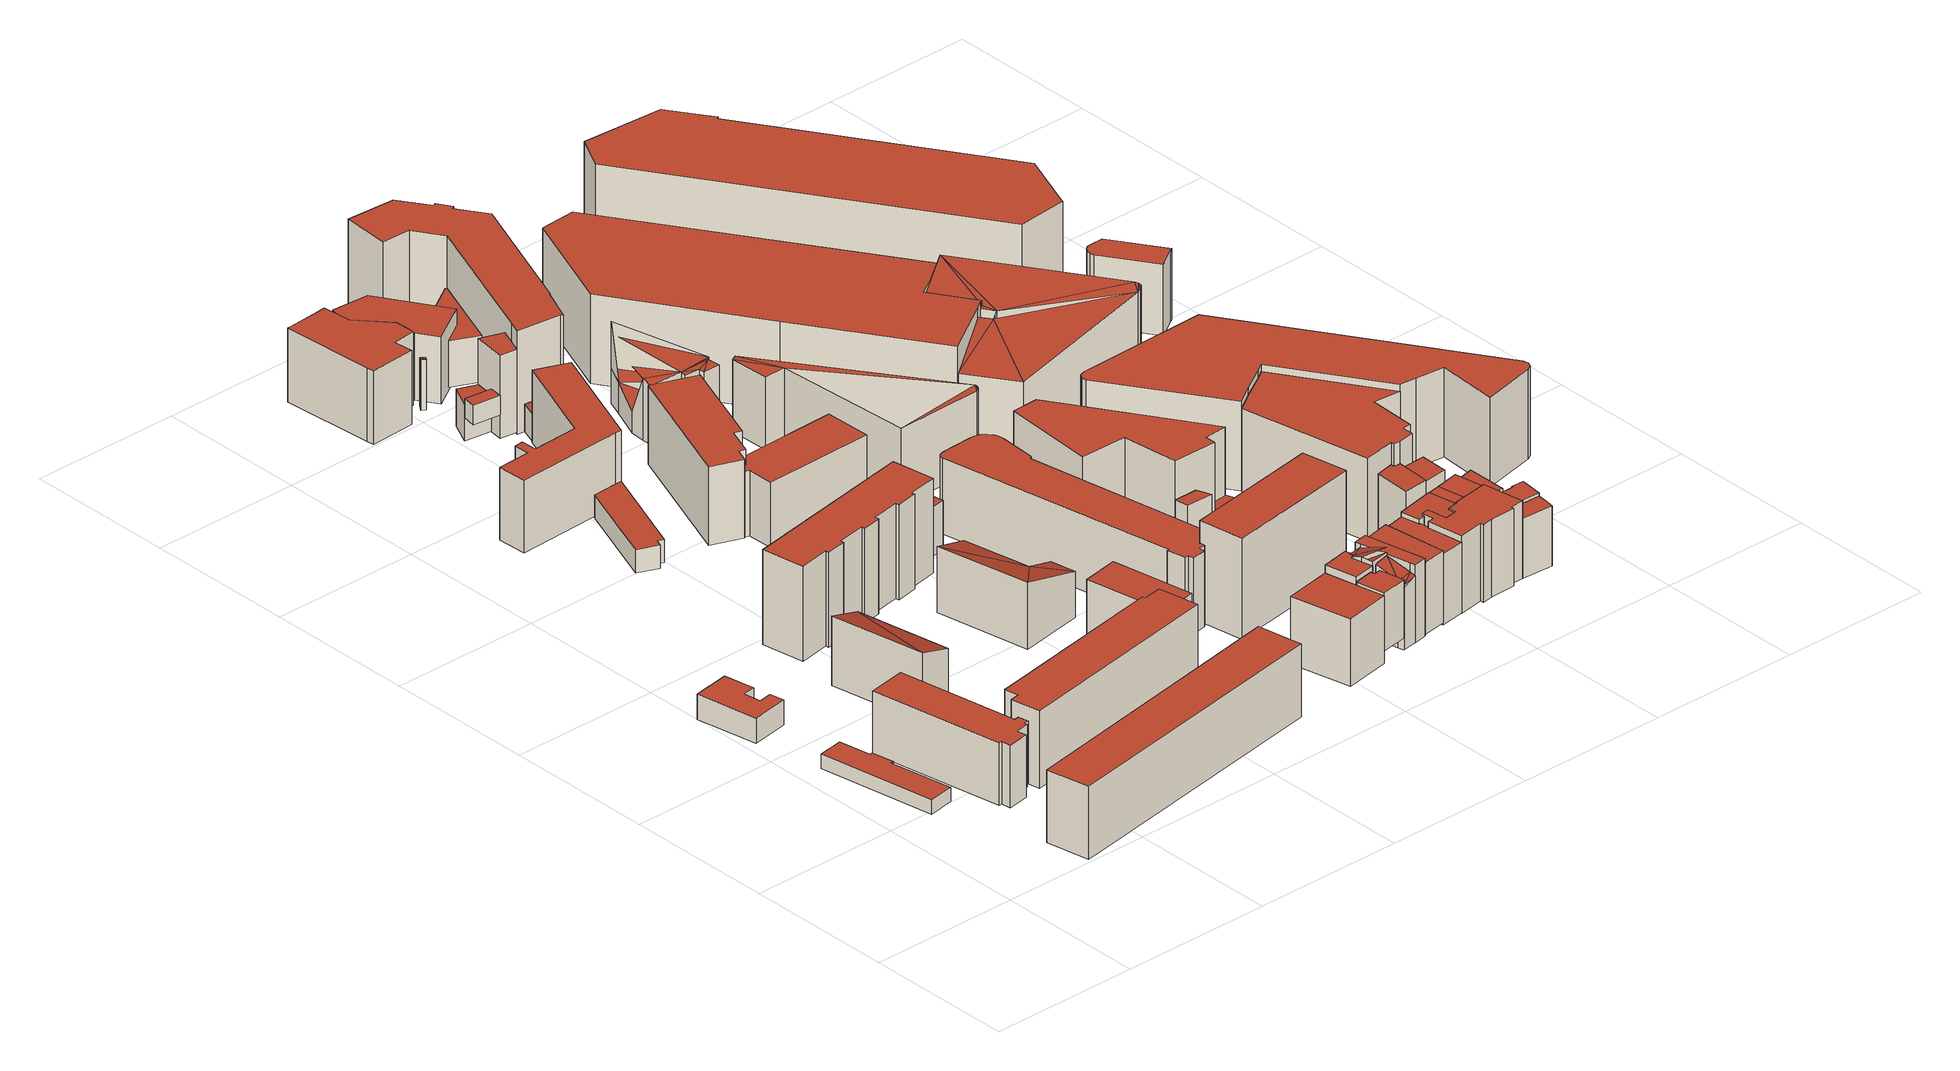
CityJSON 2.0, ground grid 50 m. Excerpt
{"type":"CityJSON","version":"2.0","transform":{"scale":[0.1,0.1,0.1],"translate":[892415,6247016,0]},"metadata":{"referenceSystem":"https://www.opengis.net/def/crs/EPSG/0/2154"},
"CityObjects":{
"building1":{"type":"Building","attributes":{"class":"Building"},"children":["building1-1"]},
"building1-1":{"type":"BuildingPart","parents":["building1"],"geometry":[{"type":"Solid","lod":"2.2","boundaries":[[[[0,1,2,3,4,5,6,7]],[[8,9,10,11,12,13,14,15]],[[15,14,6,7]],[[14,13,5,6]],[[13,12,4,5]],[[12,11,3,4]],[[11,10,2,3]],[[10,9,1,2]],[[9,8,0,1]],[[8,15,7,0]]]],"semantics":{"surfaces":[{"type":"GroundSurface"},{"type":"RoofSurface"},{"type":"WallSurface","on_footprint_edge":true}],"values":[[0,1,2,2,2,2,2,2,2,2]]}}]},
"building2":{"type":"Building","attributes":{"class":"Building"},"children":["building2-1"]},
"building2-1":{"type":"BuildingPart","parents":["building2"],"geometry":[{"type":"Solid","lod":"2.2","boundaries":[[[[16,17,18,19,20,21,22,23]],[[24,25,26,27,28,29,30,31]],[[31,30,22,23]],[[30,29,21,22]],[[29,28,20,21]],[[28,27,19,20]],[[27,26,18,19]],[[26,25,17,18]],[[25,24,16,17]],[[24,31,23,16]]]],"semantics":{"surfaces":[{"type":"GroundSurface"},{"type":"RoofSurface"},{"type":"WallSurface","on_footprint_edge":true}],"values":[[0,1,2,2,2,2,2,2,2,2]]}}]},
"building3":{"type":"Building","attributes":{"class":"Building"},"children":["building3-1"]},
"building3-1":{"type":"BuildingPart","parents":["building3"],"geometry":[{"type":"Solid","lod":"2.2","boundaries":[[[[32,33,34,35,36,37,38,39,40,41,42,43]],[[44,45,46,47,48,49,50,51,52,53,54,55]],[[55,54,42,43]],[[54,53,41,42]],[[53,52,40,41]],[[52,51,39,40]],[[51,50,38,39]],[[50,49,37,38]],[[49,48,36,37]],[[48,47,35,36]],[[47,46,34,35]],[[46,45,33,34]],[[45,44,32,33]],[[44,55,43,32]]]],"semantics":{"surfaces":[{"type":"GroundSurface"},{"type":"RoofSurface"},{"type":"WallSurface","on_footprint_edge":true}],"values":[[0,1,2,2,2,2,2,2,2,2,2,2,2,2]]}}]},
"building4":{"type":"Building","attributes":{"class":"Building"},"children":["building4-1"]},
"building4-1":{"type":"BuildingPart","parents":["building4"],"geometry":[{"type":"Solid","lod":"2.2","boundaries":[[[[56,57,58]],[[59,56,58]],[[60,61,62,63]],[[58,57,62,63]],[[57,56,61,62]],[[56,59,60,61]],[[59,58,63,60]]]],"semantics":{"surfaces":[{"type":"RoofSurface","rf_azimuth":9.74,"rf_slope":19.6},{"type":"GroundSurface"},{"type":"WallSurface","on_footprint_edge":true}],"values":[[0,0,1,2,2,2,2]]}}]},
"building5":{"type":"Building","attributes":{"class":"Building"},"children":["building5-1"]},
"building5-1":{"type":"BuildingPart","parents":["building5"],"geometry":[{"type":"Solid","lod":"2.2","boundaries":[[[[64,65,66,67]],[[68,69,70,71]],[[71,70,66,67]],[[70,69,65,66]],[[69,68,64,65]],[[68,71,67,64]]]],"semantics":{"surfaces":[{"type":"GroundSurface"},{"type":"RoofSurface"},{"type":"WallSurface","on_footprint_edge":true}],"values":[[0,1,2,2,2,2]]}}]},
"building6":{"type":"Building","attributes":{"class":"Building"},"children":["building6-1"]},
"building6-1":{"type":"BuildingPart","parents":["building6"],"geometry":[{"type":"Solid","lod":"2.2","boundaries":[[[[72,73,74,75,76,77,78,79]],[[80,81,82,83,84,85,86,87]],[[87,86,78,79]],[[86,85,77,78]],[[85,84,76,77]],[[84,83,75,76]],[[83,82,74,75]],[[82,81,73,74]],[[81,80,72,73]],[[80,87,79,72]]]],"semantics":{"surfaces":[{"type":"GroundSurface"},{"type":"RoofSurface"},{"type":"WallSurface","on_footprint_edge":true}],"values":[[0,1,2,2,2,2,2,2,2,2]]}}]},
"building7":{"type":"Building","attributes":{"class":"Building"},"children":["building7-1"]},
"building7-1":{"type":"BuildingPart","parents":["building7"],"geometry":[{"type":"Solid","lod":"2.2","boundaries":[[[[88,89,90,91,92,93,94,95,96,97,98,99]],[[100,101,102,103,104,105,106,107,108,109,110,111]],[[111,110,98,99]],[[110,109,97,98]],[[109,108,96,97]],[[108,107,95,96]],[[107,106,94,95]],[[106,105,93,94]],[[105,104,92,93]],[[104,103,91,92]],[[103,102,90,91]],[[102,101,89,90]],[[101,100,88,89]],[[100,111,99,88]]]],"semantics":{"surfaces":[{"type":"GroundSurface"},{"type":"RoofSurface"},{"type":"WallSurface","on_footprint_edge":true}],"values":[[0,1,2,2,2,2,2,2,2,2,2,2,2,2]]}}]},
"building8":{"type":"Building","attributes":{"class":"Building"},"children":["building8-1"]},
"building8-1":{"type":"BuildingPart","parents":["building8"],"geometry":[{"type":"Solid","lod":"2.2","boundaries":[[[[112,113,114,115,116,117,118]],[[119,120,121,122,123,124,125]],[[125,124,117,118]],[[124,123,116,117]],[[123,122,115,116]],[[122,121,114,115]],[[121,120,113,114]],[[120,119,112,113]],[[119,125,118,112]]]],"semantics":{"surfaces":[{"type":"GroundSurface"},{"type":"RoofSurface"},{"type":"WallSurface","on_footprint_edge":true}],"values":[[0,1,2,2,2,2,2,2,2]]}}]},
"building9":{"type":"Building","attributes":{"class":"Building"},"children":["building9-1"]},
"building9-1":{"type":"BuildingPart","parents":["building9"],"geometry":[{"type":"Solid","lod":"2.2","boundaries":[[[[126,127,128,129,130,131,132,133,134,135,136,137,138,139,140,141]],[[142,143,144,145,146,147,148,149,150,151,152,153,154,155,156,157]],[[157,156,140,141]],[[156,155,139,140]],[[155,154,138,139]],[[154,153,137,138]],[[153,152,136,137]],[[152,151,135,136]],[[151,150,134,135]],[[150,149,133,134]],[[149,148,132,133]],[[148,147,131,132]],[[147,146,130,131]],[[146,145,129,130]],[[145,144,128,129]],[[144,143,127,128]],[[143,142,126,127]],[[142,157,141,126]]]],"semantics":{"surfaces":[{"type":"GroundSurface"},{"type":"RoofSurface"},{"type":"WallSurface","on_footprint_edge":true}],"values":[[0,1,2,2,2,2,2,2,2,2,2,2,2,2,2,2,2,2]]}}]},
"building10":{"type":"Building","attributes":{"class":"Building"},"children":["building10-1"]},
"building10-1":{"type":"BuildingPart","parents":["building10"],"geometry":[{"type":"Solid","lod":"2.2","boundaries":[[[[158,159,160,161,162,163,164,165,166,167,168]],[[169,170,171,172,173,174,175,176,177,178,179]],[[179,178,167,168]],[[178,177,166,167]],[[177,176,165,166]],[[176,175,164,165]],[[175,174,163,164]],[[174,173,162,163]],[[173,172,161,162]],[[172,171,160,161]],[[171,170,159,160]],[[170,169,158,159]],[[169,179,168,158]]]],"semantics":{"surfaces":[{"type":"GroundSurface"},{"type":"RoofSurface"},{"type":"WallSurface","on_footprint_edge":true}],"values":[[0,1,2,2,2,2,2,2,2,2,2,2,2]]}}]},
"building11":{"type":"Building","attributes":{"class":"Building"},"children":["building11-1"]},
"building11-1":{"type":"BuildingPart","parents":["building11"],"geometry":[{"type":"Solid","lod":"2.2","boundaries":[[[[180,181,182,183]],[[184,185,186,187]],[[187,186,182,183]],[[186,185,181,182]],[[185,184,180,181]],[[184,187,183,180]]]],"semantics":{"surfaces":[{"type":"GroundSurface"},{"type":"RoofSurface"},{"type":"WallSurface","on_footprint_edge":true}],"values":[[0,1,2,2,2,2]]}}]},
"building12":{"type":"Building","attributes":{"class":"Building"},"children":["building12-1"]},
"building12-1":{"type":"BuildingPart","parents":["building12"],"geometry":[{"type":"Solid","lod":"2.2","boundaries":[[[[188,189,190,191]],[[192,193,194,195]],[[195,194,190,191]],[[194,193,189,190]],[[193,192,188,189]],[[192,195,191,188]]]],"semantics":{"surfaces":[{"type":"GroundSurface"},{"type":"RoofSurface"},{"type":"WallSurface","on_footprint_edge":true}],"values":[[0,1,2,2,2,2]]}}]},
"building13":{"type":"Building","attributes":{"class":"Building"},"children":["building13-1"]},
"building13-1":{"type":"BuildingPart","parents":["building13"],"geometry":[{"type":"Solid","lod":"2.2","boundaries":[[[[196,197,198]],[[199,198,197]],[[198,199,200]],[[201,200,199]],[[202,203,204,205,206,207]],[[201,199,206,207]],[[199,197,205,206]],[[197,196,204,205]],[[196,198,203,204]],[[198,200,202,203]],[[200,201,207,202]]]],"semantics":{"surfaces":[{"type":"RoofSurface","rf_azimuth":46.91,"rf_slope":20.28},{"type":"GroundSurface"},{"type":"WallSurface","on_footprint_edge":true}],"values":[[0,0,0,0,1,2,2,2,2,2,2]]}}]},
"building14":{"type":"Building","attributes":{"class":"Building"},"children":["building14-1"]},
"building14-1":{"type":"BuildingPart","parents":["building14"],"geometry":[{"type":"Solid","lod":"2.2","boundaries":[[[[208,209,210]],[[211,210,209]],[[210,211,212]],[[212,213,210]],[[214,215,216,217,218,219]],[[212,211,218,219]],[[211,209,217,218]],[[209,208,216,217]],[[208,210,215,216]],[[210,213,214,215]],[[213,212,219,214]]]],"semantics":{"surfaces":[{"type":"RoofSurface","rf_azimuth":11.5,"rf_slope":17.29},{"type":"GroundSurface"},{"type":"WallSurface","on_footprint_edge":true}],"values":[[0,0,0,0,1,2,2,2,2,2,2]]}}]},
"building15":{"type":"Building","attributes":{"class":"Building"},"children":["building15-1"]},
"building15-1":{"type":"BuildingPart","parents":["building15"],"geometry":[{"type":"Solid","lod":"2.2","boundaries":[[[[220,221,222,223,224,225,226,227]],[[228,229,230,231,232,233,234,235]],[[235,234,226,227]],[[234,233,225,226]],[[233,232,224,225]],[[232,231,223,224]],[[231,230,222,223]],[[230,229,221,222]],[[229,228,220,221]],[[228,235,227,220]]]],"semantics":{"surfaces":[{"type":"GroundSurface"},{"type":"RoofSurface"},{"type":"WallSurface","on_footprint_edge":true}],"values":[[0,1,2,2,2,2,2,2,2,2]]}}]},
"building16":{"type":"Building","attributes":{"class":"Building"},"children":["building16-1"]},
"building16-1":{"type":"BuildingPart","parents":["building16"],"geometry":[{"type":"Solid","lod":"2.2","boundaries":[[[[236,237,238,239,240,241,242,243,244]],[[245,246,247,248,249,250,251,252,253]],[[253,252,243,244]],[[252,251,242,243]],[[251,250,241,242]],[[250,249,240,241]],[[249,248,239,240]],[[248,247,238,239]],[[247,246,237,238]],[[246,245,236,237]],[[245,253,244,236]]]],"semantics":{"surfaces":[{"type":"GroundSurface"},{"type":"RoofSurface"},{"type":"WallSurface","on_footprint_edge":true}],"values":[[0,1,2,2,2,2,2,2,2,2,2]]}}]},
"building17":{"type":"Building","attributes":{"class":"Building"},"children":["building17-1"]},
"building17-1":{"type":"BuildingPart","parents":["building17"],"geometry":[{"type":"Solid","lod":"2.2","boundaries":[[[[254,255,256,257,258]],[[259,260,261,262,263]],[[263,262,257,258]],[[262,261,256,257]],[[261,260,255,256]],[[260,259,254,255]],[[259,263,258,254]]]],"semantics":{"surfaces":[{"type":"GroundSurface"},{"type":"RoofSurface"},{"type":"WallSurface","on_footprint_edge":true}],"values":[[0,1,2,2,2,2,2]]}}]},
"building18":{"type":"Building","attributes":{"class":"Building"},"children":["building18-1"]},
"building18-1":{"type":"BuildingPart","parents":["building18"],"geometry":[{"type":"Solid","lod":"2.2","boundaries":[[[[264,265,266,267]],[[268,269,270,271]],[[271,270,266,267]],[[270,269,265,266]],[[269,268,264,265]],[[268,271,267,264]]]],"semantics":{"surfaces":[{"type":"GroundSurface"},{"type":"RoofSurface"},{"type":"WallSurface","on_footprint_edge":true}],"values":[[0,1,2,2,2,2]]}}]},
"building19":{"type":"Building","attributes":{"class":"Building"},"children":["building19-1"]},
"building19-1":{"type":"BuildingPart","parents":["building19"],"geometry":[{"type":"Solid","lod":"2.2","boundaries":[[[[272,273,274,275,276,277,278,279,280,281]],[[282,283,284,285,286,287,288,289,290,291]],[[291,290,280,281]],[[290,289,279,280]],[[289,288,278,279]],[[288,287,277,278]],[[287,286,276,277]],[[286,285,275,276]],[[285,284,274,275]],[[284,283,273,274]],[[283,282,272,273]],[[282,291,281,272]]]],"semantics":{"surfaces":[{"type":"GroundSurface"},{"type":"RoofSurface"},{"type":"WallSurface","on_footprint_edge":true}],"values":[[0,1,2,2,2,2,2,2,2,2,2,2]]}}]},
"building20":{"type":"Building","attributes":{"class":"Building"},"children":["building20-1"]},
"building20-1":{"type":"BuildingPart","parents":["building20"],"geometry":[{"type":"Solid","lod":"2.2","boundaries":[[[[292,293,294,295,296,297,298,299]],[[300,301,302,303,304,305,306,307]],[[307,306,298,299]],[[306,305,297,298]],[[305,304,296,297]],[[304,303,295,296]],[[303,302,294,295]],[[302,301,293,294]],[[301,300,292,293]],[[300,307,299,292]]]],"semantics":{"surfaces":[{"type":"GroundSurface"},{"type":"RoofSurface"},{"type":"WallSurface","on_footprint_edge":true}],"values":[[0,1,2,2,2,2,2,2,2,2]]}}]},
"building21":{"type":"Building","attributes":{"class":"Building"},"children":["building21-1"]},
"building21-1":{"type":"BuildingPart","parents":["building21"],"geometry":[{"type":"Solid","lod":"2.2","boundaries":[[[[308,309,310,311]],[[312,313,314,315]],[[315,314,310,311]],[[314,313,309,310]],[[313,312,308,309]],[[312,315,311,308]]]],"semantics":{"surfaces":[{"type":"GroundSurface"},{"type":"RoofSurface"},{"type":"WallSurface","on_footprint_edge":true}],"values":[[0,1,2,2,2,2]]}}]},
"building22":{"type":"Building","attributes":{"class":"Building"},"children":["building22-1"]},
"building22-1":{"type":"BuildingPart","parents":["building22"],"geometry":[{"type":"Solid","lod":"2.2","boundaries":[[[[316,317,318,319,320,321]],[[322,323,324,325,326,327]],[[327,326,320,321]],[[326,325,319,320]],[[325,324,318,319]],[[324,323,317,318]],[[323,322,316,317]],[[322,327,321,316]]]],"semantics":{"surfaces":[{"type":"GroundSurface"},{"type":"RoofSurface"},{"type":"WallSurface","on_footprint_edge":true}],"values":[[0,1,2,2,2,2,2,2]]}}]},
"building23":{"type":"Building","attributes":{"class":"Building"},"children":["building23-1"]},
"building23-1":{"type":"BuildingPart","parents":["building23"],"geometry":[{"type":"Solid","lod":"2.2","boundaries":[[[[328,329,330,331]],[[332,333,334,335]],[[335,334,330,331]],[[334,333,329,330]],[[333,332,328,329]],[[332,335,331,328]]]],"semantics":{"surfaces":[{"type":"GroundSurface"},{"type":"RoofSurface"},{"type":"WallSurface","on_footprint_edge":true}],"values":[[0,1,2,2,2,2]]}}]},
"building24":{"type":"Building","attributes":{"class":"Building"},"children":["building24-1"]},
"building24-1":{"type":"BuildingPart","parents":["building24"],"geometry":[{"type":"Solid","lod":"2.2","boundaries":[[[[336,337,338,339,340,341,342,343,344,345,346,347,348,349,350,351,352,353,354,355,356,357,358,359,360,361]],[[362,363,364,365,366,367,368,369,370,371,372,373,374,375,376,377,378,379,380,381,382,383,384,385,386,387]],[[387,386,360,361]],[[386,385,359,360]],[[385,384,358,359]],[[384,383,357,358]],[[383,382,356,357]],[[382,381,355,356]],[[381,380,354,355]],[[380,379,353,354]],[[379,378,352,353]],[[378,377,351,352]],[[377,376,350,351]],[[376,375,349,350]],[[375,374,348,349]],[[374,373,347,348]],[[373,372,346,347]],[[372,371,345,346]],[[371,370,344,345]],[[370,369,343,344]],[[369,368,342,343]],[[368,367,341,342]],[[367,366,340,341]],[[366,365,339,340]],[[365,364,338,339]],[[364,363,337,338]],[[363,362,336,337]],[[362,387,361,336]]]],"semantics":{"surfaces":[{"type":"GroundSurface"},{"type":"RoofSurface"},{"type":"WallSurface","on_footprint_edge":true}],"values":[[0,1,2,2,2,2,2,2,2,2,2,2,2,2,2,2,2,2,2,2,2,2,2,2,2,2,2,2]]}}]},
"building25":{"type":"Building","attributes":{"class":"Building"},"children":["building25-1"]},
"building25-1":{"type":"BuildingPart","parents":["building25"],"geometry":[{"type":"Solid","lod":"2.2","boundaries":[[[[388,264,389,390,391,392,393,394,395,396,397,398,399,400,401,402]],[[403,404,405,406,407,408,409,410,411,412,413,414,415,416,417,418]],[[418,417,401,402]],[[417,416,400,401]],[[416,415,399,400]],[[415,414,398,399]],[[414,413,397,398]],[[413,412,396,397]],[[412,411,395,396]],[[411,410,394,395]],[[410,409,393,394]],[[409,408,392,393]],[[408,407,391,392]],[[407,406,390,391]],[[406,405,389,390]],[[405,404,264,389]],[[404,403,388,264]],[[403,418,402,388]]]],"semantics":{"surfaces":[{"type":"GroundSurface"},{"type":"RoofSurface"},{"type":"WallSurface","on_footprint_edge":true}],"values":[[0,1,2,2,2,2,2,2,2,2,2,2,2,2,2,2,2,2]]}}]},
"building26":{"type":"Building","attributes":{"class":"Building"},"children":["building26-1"]},
"building26-1":{"type":"BuildingPart","parents":["building26"],"geometry":[{"type":"MultiSurface","lod":"2.2","boundaries":[[[419,420,421]],[[422,423,419]],[[424,422,419]],[[425,426,427]],[[428,419,429]],[[430,427,431]],[[429,419,432]],[[432,419,433]],[[421,433,419]],[[434,433,435]],[[421,435,433]],[[436,437,438,439,440,441,442,443,444,445,446,447,448]],[[421,420,447,448]],[[420,419,446,447]],[[419,423,445,446]],[[423,422,444,445]],[[422,425,443,444]],[[425,427,442,443]],[[427,449,441,442]],[[449,429,440,441]],[[429,432,439,440]],[[432,433,438,439]],[[433,434,437,438]],[[434,435,436,437]],[[435,421,448,436]]],"semantics":{"surfaces":[{"type":"RoofSurface","rf_azimuth":269.3,"rf_slope":17.61},{"type":"RoofSurface","rf_azimuth":214.51,"rf_slope":17.29},{"type":"GroundSurface"},{"type":"WallSurface","on_footprint_edge":true}],"values":[0,0,0,1,0,1,0,0,0,0,0,2,3,3,3,3,3,3,3,3,3,3,3,3,3]}}]},
"building27":{"type":"Building","attributes":{"class":"Building"},"children":["building27-1"]},
"building27-1":{"type":"BuildingPart","parents":["building27"],"geometry":[{"type":"Solid","lod":"2.2","boundaries":[[[[450,451,452,453,454,455,456]],[[457,458,459,460,461,462,463]],[[463,462,455,456]],[[462,461,454,455]],[[461,460,453,454]],[[460,459,452,453]],[[459,458,451,452]],[[458,457,450,451]],[[457,463,456,450]]]],"semantics":{"surfaces":[{"type":"GroundSurface"},{"type":"RoofSurface"},{"type":"WallSurface","on_footprint_edge":true}],"values":[[0,1,2,2,2,2,2,2,2]]}}]},
"building28":{"type":"Building","attributes":{"class":"Building"},"children":["building28-1"]},
"building28-1":{"type":"BuildingPart","parents":["building28"],"geometry":[{"type":"Solid","lod":"2.2","boundaries":[[[[464,465,466,467,468,469,470,471,472]],[[473,474,475,476,477,478,479,480,481]],[[481,480,471,472]],[[480,479,470,471]],[[479,478,469,470]],[[478,477,468,469]],[[477,476,467,468]],[[476,475,466,467]],[[475,474,465,466]],[[474,473,464,465]],[[473,481,472,464]]]],"semantics":{"surfaces":[{"type":"GroundSurface"},{"type":"RoofSurface"},{"type":"WallSurface","on_footprint_edge":true}],"values":[[0,1,2,2,2,2,2,2,2,2,2]]}}]},
"building29":{"type":"Building","attributes":{"class":"Building"},"children":["building29-1"]},
"building29-1":{"type":"BuildingPart","parents":["building29"],"geometry":[{"type":"MultiSurface","lod":"2.2","boundaries":[[[482,483,484]],[[484,483,485]],[[486,485,483]],[[487,485,486]],[[488,489,490,491,492,493]],[[494,483,492,493]],[[483,482,491,492]],[[482,484,490,491]],[[484,485,489,490]],[[485,487,488,489]],[[487,494,493,488]]],"semantics":{"surfaces":[{"type":"RoofSurface","rf_azimuth":265.13,"rf_slope":18.34},{"type":"GroundSurface"},{"type":"WallSurface","on_footprint_edge":true}],"values":[0,0,0,0,1,2,2,2,2,2,2]}}]},
"building30":{"type":"Building","attributes":{"class":"Building"},"children":["building30-1"]},
"building30-1":{"type":"BuildingPart","parents":["building30"],"geometry":[{"type":"MultiSurface","lod":"2.2","boundaries":[[[495,496,497]],[[498,499,500]],[[500,501,498]],[[502,500,499]],[[503,504,505]],[[506,507,500]],[[506,500,502]],[[504,508,505]],[[509,510,511,512,513,514,515,516,517,518]],[[504,502,517,518]],[[502,496,516,517]],[[496,495,515,516]],[[495,498,514,515]],[[498,501,513,514]],[[501,500,512,513]],[[500,507,511,512]],[[507,506,510,511]],[[506,508,509,510]],[[508,504,518,509]]],"semantics":{"surfaces":[{"type":"RoofSurface","rf_azimuth":97.43,"rf_slope":19.54},{"type":"RoofSurface","rf_azimuth":98.46,"rf_slope":19.61},{"type":"GroundSurface"},{"type":"WallSurface","on_footprint_edge":true}],"values":[0,1,1,1,0,1,1,0,2,3,3,3,3,3,3,3,3,3,3]}}]},
"building31":{"type":"Building","attributes":{"class":"Building"},"children":["building31-1"]},
"building31-1":{"type":"BuildingPart","parents":["building31"],"geometry":[{"type":"Solid","lod":"2.2","boundaries":[[[[519,520,521,522,523,524]],[[525,526,527,528,529,530]],[[530,529,523,524]],[[529,528,522,523]],[[528,527,521,522]],[[527,526,520,521]],[[526,525,519,520]],[[525,530,524,519]]]],"semantics":{"surfaces":[{"type":"GroundSurface"},{"type":"RoofSurface"},{"type":"WallSurface","on_footprint_edge":true}],"values":[[0,1,2,2,2,2,2,2]]}}]},
"building32":{"type":"Building","attributes":{"class":"Building"},"children":["building32-1"]},
"building32-1":{"type":"BuildingPart","parents":["building32"],"geometry":[{"type":"MultiSurface","lod":"2.2","boundaries":[[[531,532,533]],[[534,531,533]],[[535,534,533]],[[536,537,538]],[[536,538,539]],[[533,539,538]],[[540,541,542,543,544,545,546,547,548]],[[533,532,547,548]],[[532,531,546,547]],[[531,534,545,546]],[[534,535,544,545]],[[535,538,543,544]],[[538,537,542,543]],[[537,536,541,542]],[[536,539,540,541]],[[539,533,548,540]]],"semantics":{"surfaces":[{"type":"RoofSurface","rf_azimuth":83.67,"rf_slope":1.76},{"type":"GroundSurface"},{"type":"WallSurface","on_footprint_edge":true}],"values":[0,0,0,0,0,0,1,2,2,2,2,2,2,2,2,2]}}]},
"building33":{"type":"Building","attributes":{"class":"Building"},"children":["building33-1"]},
"building33-1":{"type":"BuildingPart","parents":["building33"],"geometry":[{"type":"Solid","lod":"2.2","boundaries":[[[[549,550,551,552,553,554]],[[555,556,557,558,559,560]],[[560,559,553,554]],[[559,558,552,553]],[[558,557,551,552]],[[557,556,550,551]],[[556,555,549,550]],[[555,560,554,549]]]],"semantics":{"surfaces":[{"type":"GroundSurface"},{"type":"RoofSurface"},{"type":"WallSurface","on_footprint_edge":true}],"values":[[0,1,2,2,2,2,2,2]]}}]},
"building34":{"type":"Building","attributes":{"class":"Building"},"children":["building34-1"]},
"building34-1":{"type":"BuildingPart","parents":["building34"],"geometry":[{"type":"Solid","lod":"2.2","boundaries":[[[[561,562,563,564]],[[565,566,567,568]],[[568,567,563,564]],[[567,566,562,563]],[[566,565,561,562]],[[565,568,564,561]]]],"semantics":{"surfaces":[{"type":"GroundSurface"},{"type":"RoofSurface"},{"type":"WallSurface","on_footprint_edge":true}],"values":[[0,1,2,2,2,2]]}}]},
"building35":{"type":"Building","attributes":{"class":"Building"},"children":["building35-1"]},
"building35-1":{"type":"BuildingPart","parents":["building35"],"geometry":[{"type":"Solid","lod":"2.2","boundaries":[[[[569,570,571,572]],[[573,574,575,576]],[[576,575,571,572]],[[575,574,570,571]],[[574,573,569,570]],[[573,576,572,569]]]],"semantics":{"surfaces":[{"type":"GroundSurface"},{"type":"RoofSurface"},{"type":"WallSurface","on_footprint_edge":true}],"values":[[0,1,2,2,2,2]]}}]},
"building36":{"type":"Building","attributes":{"class":"Building"},"children":["building36-1"]},
"building36-1":{"type":"BuildingPart","parents":["building36"],"geometry":[{"type":"Solid","lod":"2.2","boundaries":[[[[577,578,579,580,581,582,583,584]],[[585,586,587,588,589,590,591,592]],[[592,591,583,584]],[[591,590,582,583]],[[590,589,581,582]],[[589,588,580,581]],[[588,587,579,580]],[[587,586,578,579]],[[586,585,577,578]],[[585,592,584,577]]]],"semantics":{"surfaces":[{"type":"GroundSurface"},{"type":"RoofSurface"},{"type":"WallSurface","on_footprint_edge":true}],"values":[[0,1,2,2,2,2,2,2,2,2]]}}]},
"building37":{"type":"Building","attributes":{"class":"Building"},"children":["building37-1"]},
"building37-1":{"type":"BuildingPart","parents":["building37"],"geometry":[{"type":"Solid","lod":"2.2","boundaries":[[[[593,594,595,596,597,598,599,600]],[[601,602,603,604,605,606,607,608]],[[608,607,599,600]],[[607,606,598,599]],[[606,605,597,598]],[[605,604,596,597]],[[604,603,595,596]],[[603,602,594,595]],[[602,601,593,594]],[[601,608,600,593]]]],"semantics":{"surfaces":[{"type":"GroundSurface"},{"type":"RoofSurface"},{"type":"WallSurface","on_footprint_edge":true}],"values":[[0,1,2,2,2,2,2,2,2,2]]}}]},
"building38":{"type":"Building","attributes":{"class":"Building"},"children":["building38-1"]},
"building38-1":{"type":"BuildingPart","parents":["building38"],"geometry":[{"type":"Solid","lod":"2.2","boundaries":[[[[609,610,611,612,613,614]],[[615,616,617,618,619,620]],[[620,619,613,614]],[[619,618,612,613]],[[618,617,611,612]],[[617,616,610,611]],[[616,615,609,610]],[[615,620,614,609]]]],"semantics":{"surfaces":[{"type":"GroundSurface"},{"type":"RoofSurface"},{"type":"WallSurface","on_footprint_edge":true}],"values":[[0,1,2,2,2,2,2,2]]}}]},
"building39":{"type":"Building","attributes":{"class":"Building"},"children":["building39-1"]},
"building39-1":{"type":"BuildingPart","parents":["building39"],"geometry":[{"type":"Solid","lod":"2.2","boundaries":[[[[621,622,623,624,625,626,627,628,629,630]],[[631,632,633,634,635,636,637,638,639,640]],[[640,639,629,630]],[[639,638,628,629]],[[638,637,627,628]],[[637,636,626,627]],[[636,635,625,626]],[[635,634,624,625]],[[634,633,623,624]],[[633,632,622,623]],[[632,631,621,622]],[[631,640,630,621]]]],"semantics":{"surfaces":[{"type":"GroundSurface"},{"type":"RoofSurface"},{"type":"WallSurface","on_footprint_edge":true}],"values":[[0,1,2,2,2,2,2,2,2,2,2,2]]}}]},
"building40":{"type":"Building","attributes":{"class":"Building"},"children":["building40-1"]},
"building40-1":{"type":"BuildingPart","parents":["building40"],"geometry":[{"type":"Solid","lod":"2.2","boundaries":[[[[641,642,643,644,645,646,647,648,649,650]],[[651,652,653,654,655,656,657,658,659,660]],[[660,659,649,650]],[[659,658,648,649]],[[658,657,647,648]],[[657,656,646,647]],[[656,655,645,646]],[[655,654,644,645]],[[654,653,643,644]],[[653,652,642,643]],[[652,651,641,642]],[[651,660,650,641]]]],"semantics":{"surfaces":[{"type":"GroundSurface"},{"type":"RoofSurface"},{"type":"WallSurface","on_footprint_edge":true}],"values":[[0,1,2,2,2,2,2,2,2,2,2,2]]}}]},
"building41":{"type":"Building","attributes":{"class":"Building"},"children":["building41-1"]},
"building41-1":{"type":"BuildingPart","parents":["building41"],"geometry":[{"type":"Solid","lod":"2.2","boundaries":[[[[661,662,663,664,665,666,667,668,669,670,671,672,673,674,675,676,677,678]],[[679,680,681,682,683,684,685,686,687,688,689,690,691,692,693,694,695,696]],[[696,695,677,678]],[[695,694,676,677]],[[694,693,675,676]],[[693,692,674,675]],[[692,691,673,674]],[[691,690,672,673]],[[690,689,671,672]],[[689,688,670,671]],[[688,687,669,670]],[[687,686,668,669]],[[686,685,667,668]],[[685,684,666,667]],[[684,683,665,666]],[[683,682,664,665]],[[682,681,663,664]],[[681,680,662,663]],[[680,679,661,662]],[[679,696,678,661]]]],"semantics":{"surfaces":[{"type":"GroundSurface"},{"type":"RoofSurface"},{"type":"WallSurface","on_footprint_edge":true}],"values":[[0,1,2,2,2,2,2,2,2,2,2,2,2,2,2,2,2,2,2,2]]}}]},
"building42":{"type":"Building","attributes":{"class":"Building"},"children":["building42-1"]},
"building42-1":{"type":"BuildingPart","parents":["building42"],"geometry":[{"type":"Solid","lod":"2.2","boundaries":[[[[697,698,699,700]],[[701,702,703,704]],[[704,703,699,700]],[[703,702,698,699]],[[702,701,697,698]],[[701,704,700,697]]]],"semantics":{"surfaces":[{"type":"GroundSurface"},{"type":"RoofSurface"},{"type":"WallSurface","on_footprint_edge":true}],"values":[[0,1,2,2,2,2]]}}]},
"building43":{"type":"Building","attributes":{"class":"Building"},"children":["building43-1"]},
"building43-1":{"type":"BuildingPart","parents":["building43"],"geometry":[{"type":"Solid","lod":"2.2","boundaries":[[[[705,706,707,708]],[[709,710,703,702]],[[702,703,707,708]],[[703,710,706,707]],[[710,709,705,706]],[[709,702,708,705]]]],"semantics":{"surfaces":[{"type":"GroundSurface"},{"type":"RoofSurface"},{"type":"WallSurface","on_footprint_edge":true}],"values":[[0,1,2,2,2,2]]}}]},
"building44":{"type":"Building","attributes":{"class":"Building"},"children":["building44-1"]},
"building44-1":{"type":"BuildingPart","parents":["building44"],"geometry":[{"type":"Solid","lod":"2.2","boundaries":[[[[711,712,713,714,715,716,717,718]],[[719,720,721,722,723,724,725,726]],[[726,725,717,718]],[[725,724,716,717]],[[724,723,715,716]],[[723,722,714,715]],[[722,721,713,714]],[[721,720,712,713]],[[720,719,711,712]],[[719,726,718,711]]]],"semantics":{"surfaces":[{"type":"GroundSurface"},{"type":"RoofSurface"},{"type":"WallSurface","on_footprint_edge":true}],"values":[[0,1,2,2,2,2,2,2,2,2]]}}]},
"building45":{"type":"Building","attributes":{"class":"Building"},"children":["building45-1"]},
"building45-1":{"type":"BuildingPart","parents":["building45"],"geometry":[{"type":"MultiSurface","lod":"2.2","boundaries":[[[727,728,729]],[[730,731,732]],[[733,734,727]],[[727,729,733]],[[735,736,737]],[[729,735,733]],[[738,737,739]],[[739,737,736]],[[729,736,735]],[[740,736,731]],[[731,730,740]],[[741,742,743,744,745,746,747,748,749,750,751,752,753,754,755]],[[756,729,754,755]],[[729,728,753,754]],[[728,727,752,753]],[[727,734,751,752]],[[734,733,750,751]],[[733,735,749,750]],[[735,737,748,749]],[[737,738,747,748]],[[738,739,746,747]],[[739,736,745,746]],[[736,740,744,745]],[[740,730,743,744]],[[730,732,742,743]],[[732,731,741,742]],[[731,756,755,741]]],"semantics":{"surfaces":[{"type":"RoofSurface","rf_azimuth":211.1,"rf_slope":16},{"type":"GroundSurface"},{"type":"WallSurface","on_footprint_edge":true}],"values":[0,0,0,0,0,0,0,0,0,0,0,1,2,2,2,2,2,2,2,2,2,2,2,2,2,2,2]}}]},
"building46":{"type":"Building","attributes":{"class":"Building"},"children":["building46-1"]},
"building46-1":{"type":"BuildingPart","parents":["building46"],"geometry":[{"type":"Solid","lod":"2.2","boundaries":[[[[757,758,759,760]],[[761,762,763,764]],[[764,763,759,760]],[[763,762,758,759]],[[762,761,757,758]],[[761,764,760,757]]]],"semantics":{"surfaces":[{"type":"GroundSurface"},{"type":"RoofSurface"},{"type":"WallSurface","on_footprint_edge":true}],"values":[[0,1,2,2,2,2]]}}]},
"building47":{"type":"Building","attributes":{"class":"Building"},"children":["building47-1"]},
"building47-1":{"type":"BuildingPart","parents":["building47"],"geometry":[{"type":"Solid","lod":"2.2","boundaries":[[[[765,766,667,767,768]],[[769,770,771,772,773]],[[773,772,767,768]],[[772,771,667,767]],[[771,770,766,667]],[[770,769,765,766]],[[769,773,768,765]]]],"semantics":{"surfaces":[{"type":"GroundSurface"},{"type":"RoofSurface"},{"type":"WallSurface","on_footprint_edge":true}],"values":[[0,1,2,2,2,2,2]]}}]},
"building48":{"type":"Building","attributes":{"class":"Building"},"children":["building48-1"]},
"building48-1":{"type":"BuildingPart","parents":["building48"],"geometry":[{"type":"Solid","lod":"2.2","boundaries":[[[[714,713,712,774,775,776,777]],[[778,779,780,781,782,783,784]],[[784,783,776,777]],[[783,782,775,776]],[[782,781,774,775]],[[781,780,712,774]],[[780,779,713,712]],[[779,778,714,713]],[[778,784,777,714]]]],"semantics":{"surfaces":[{"type":"GroundSurface"},{"type":"RoofSurface"},{"type":"WallSurface","on_footprint_edge":true}],"values":[[0,1,2,2,2,2,2,2,2]]}}]},
"building49":{"type":"Building","attributes":{"class":"Building"},"children":["building49-1"]},
"building49-1":{"type":"BuildingPart","parents":["building49"],"geometry":[{"type":"Solid","lod":"2.2","boundaries":[[[[785,786,787,788,789,766,765,790]],[[791,792,793,794,795,796,797,798]],[[798,797,765,790]],[[797,796,766,765]],[[796,795,789,766]],[[795,794,788,789]],[[794,793,787,788]],[[793,792,786,787]],[[792,791,785,786]],[[791,798,790,785]]]],"semantics":{"surfaces":[{"type":"GroundSurface"},{"type":"RoofSurface"},{"type":"WallSurface","on_footprint_edge":true}],"values":[[0,1,2,2,2,2,2,2,2,2]]}}]},
"building50":{"type":"Building","attributes":{"class":"Building"},"children":["building50-1"]},
"building50-1":{"type":"BuildingPart","parents":["building50"],"geometry":[{"type":"Solid","lod":"2.2","boundaries":[[[[799,800,801,802,803,804,805,806,807,808,809,810,811]],[[812,813,814,815,816,817,818,819,820,821,822,823,824]],[[824,823,810,811]],[[823,822,809,810]],[[822,821,808,809]],[[821,820,807,808]],[[820,819,806,807]],[[819,818,805,806]],[[818,817,804,805]],[[817,816,803,804]],[[816,815,802,803]],[[815,814,801,802]],[[814,813,800,801]],[[813,812,799,800]],[[812,824,811,799]]]],"semantics":{"surfaces":[{"type":"GroundSurface"},{"type":"RoofSurface"},{"type":"WallSurface","on_footprint_edge":true}],"values":[[0,1,2,2,2,2,2,2,2,2,2,2,2,2,2]]}}]},
"building51":{"type":"Building","attributes":{"class":"Building"},"children":["building51-1"]},
"building51-1":{"type":"BuildingPart","parents":["building51"],"geometry":[{"type":"Solid","lod":"2.2","boundaries":[[[[825,826,827,828,829,830,831,832,833,834,835,836,837,838,839,840,841]],[[842,843,844,845,846,847,848,849,850,851,852,853,854,855,856,857,858]],[[858,857,840,841]],[[857,856,839,840]],[[856,855,838,839]],[[855,854,837,838]],[[854,853,836,837]],[[853,852,835,836]],[[852,851,834,835]],[[851,850,833,834]],[[850,849,832,833]],[[849,848,831,832]],[[848,847,830,831]],[[847,846,829,830]],[[846,845,828,829]],[[845,844,827,828]],[[844,843,826,827]],[[843,842,825,826]],[[842,858,841,825]]]],"semantics":{"surfaces":[{"type":"GroundSurface"},{"type":"RoofSurface"},{"type":"WallSurface","on_footprint_edge":true}],"values":[[0,1,2,2,2,2,2,2,2,2,2,2,2,2,2,2,2,2,2]]}}]},
"building52":{"type":"Building","attributes":{"class":"Building"},"children":["building52-1"]},
"building52-1":{"type":"BuildingPart","parents":["building52"],"geometry":[{"type":"Solid","lod":"2.2","boundaries":[[[[859,860,861,862,863,864,865,866,867]],[[868,869,870,871,872,873,874,875,876]],[[876,875,866,867]],[[875,874,865,866]],[[874,873,864,865]],[[873,872,863,864]],[[872,871,862,863]],[[871,870,861,862]],[[870,869,860,861]],[[869,868,859,860]],[[868,876,867,859]]]],"semantics":{"surfaces":[{"type":"GroundSurface"},{"type":"RoofSurface"},{"type":"WallSurface","on_footprint_edge":true}],"values":[[0,1,2,2,2,2,2,2,2,2,2]]}}]},
"building53":{"type":"Building","attributes":{"class":"Building"},"children":["building53-1"]},
"building53-1":{"type":"BuildingPart","parents":["building53"],"geometry":[{"type":"Solid","lod":"2.2","boundaries":[[[[877,878,879,880,881,882,883,884,885,886]],[[887,888,889,890,891,892,893,894,895,896]],[[896,895,885,886]],[[895,894,884,885]],[[894,893,883,884]],[[893,892,882,883]],[[892,891,881,882]],[[891,890,880,881]],[[890,889,879,880]],[[889,888,878,879]],[[888,887,877,878]],[[887,896,886,877]]]],"semantics":{"surfaces":[{"type":"GroundSurface"},{"type":"RoofSurface"},{"type":"WallSurface","on_footprint_edge":true}],"values":[[0,1,2,2,2,2,2,2,2,2,2,2]]}}]}
},
"vertices":[
[159,886,13],[77,873,13],[141,482,13],[226,496,13],[190,707,13],[200,708,13],[188,781,13],[178,779,13],[159,886,60],[77,873,60],[141,482,60],[226,496,60],[190,707,60],[200,708,60],[188,781,60],[178,779,60],
[161,1120,8],[152,1169,8],[108,1161,8],[100,1219,8],[142,1225,8],[124,1326,8],[2,1307,8],[37,1100,8],[161,1120,91],[152,1169,91],[108,1161,91],[100,1219,91],[142,1225,91],[124,1326,91],[2,1307,91],[37,1100,91],
[324,356,16],[395,367,16],[389,398,16],[435,406,16],[433,415,16],[449,418,16],[443,452,16],[427,449,16],[360,852,16],[234,831,16],[310,385,16],[320,386,16],[324,356,222],[395,367,222],[389,398,222],[435,406,222],[433,415,222],[449,418,222],[443,452,222],[427,449,222],[360,852,222],[234,831,222],[310,385,222],[320,386,222],
[442,850,252],[556,869,211],[502,1188,210],[386,1168,253],[386,1168,23],[442,850,23],[556,869,23],[502,1188,23],
[1235,322,12],[279,154,12],[305,8,12],[1261,171,12],[1235,322,252],[279,154,252],[305,8,252],[1261,171,252],
[461,528,15],[469,481,15],[438,476,15],[456,377,15],[1168,501,15],[1144,635,15],[1082,626,15],[1080,636,15],[461,528,271],[469,481,271],[438,476,271],[456,377,271],[1168,501,271],[1144,635,271],[1082,626,271],[1080,636,271],
[194,2780,257],[270,2786,257],[270,2805,257],[268,2854,257],[180,2955,257],[171,3048,257],[146,3046,257],[36,3039,257],[23,3038,257],[45,2730,257],[47,2707,257],[199,2714,257],[194,2780,500],[270,2786,500],[270,2805,500],[268,2854,500],[180,2955,500],[171,3048,500],[146,3046,500],[36,3039,500],[23,3038,500],[45,2730,500],[47,2707,500],[199,2714,500],
[308,1901,92],[377,1874,92],[386,1897,92],[406,1889,92],[526,2200,92],[506,2201,92],[423,2197,92],[308,1901,168],[377,1874,168],[386,1897,168],[406,1889,168],[526,2200,168],[506,2201,168],[423,2197,168],
[956,1371,65],[932,1513,65],[345,1410,65],[369,1268,65],[470,1285,65],[472,1275,65],[539,1287,65],[538,1297,65],[632,1314,65],[633,1303,65],[696,1314,65],[694,1325,65],[787,1342,65],[789,1330,65],[860,1343,65],[858,1354,65],[956,1371,378],[932,1513,378],[345,1410,378],[369,1268,378],[470,1285,378],[472,1275,378],[539,1287,378],[538,1297,378],[632,1314,378],[633,1303,378],[696,1314,378],[694,1325,378],[787,1342,378],[789,1330,378],[860,1343,378],[858,1354,378],
[558,2607,97],[436,2296,97],[281,2289,97],[279,2341,97],[250,2339,97],[251,2288,97],[140,2283,97],[145,2185,97],[506,2201,97],[526,2200,97],[667,2564,97],[558,2607,336],[436,2296,336],[281,2289,336],[279,2341,336],[250,2339,336],[251,2288,336],[140,2283,336],[145,2185,336],[506,2201,336],[526,2200,336],[667,2564,336],
[411,2726,186],[403,2682,186],[495,2671,186],[501,2715,186],[411,2726,249],[403,2682,249],[495,2671,249],[501,2715,249],
[510,2780,109],[448,2802,109],[411,2726,109],[501,2715,109],[510,2780,230],[448,2802,230],[411,2726,230],[501,2715,230],
[426,2927,279],[439,2918,278],[427,2928,279],[439,2919,278],[445,2951,268],[458,2942,267],[445,2951,112],[427,2928,112],[426,2927,112],[439,2918,112],[439,2919,112],[458,2942,112],
[979,1269,210],[860,1250,248],[1018,1040,212],[915,933,251],[1129,969,183],[1114,1056,182],[1114,1056,30],[1018,1040,30],[979,1269,30],[860,1250,30],[915,933,30],[1129,969,30],
[1065,634,18],[1080,636,18],[1082,626,18],[1144,635,18],[1158,556,18],[1202,563,18],[1153,838,18],[1033,816,18],[1065,634,265],[1080,636,265],[1082,626,265],[1144,635,265],[1158,556,265],[1202,563,265],[1153,838,265],[1033,816,265],
[880,2261,86],[866,2266,86],[734,2317,86],[566,1880,86],[668,1842,86],[685,1885,86],[706,1878,86],[740,1968,86],[766,1959,86],[880,2261,345],[866,2266,345],[734,2317,345],[566,1880,345],[668,1842,345],[685,1885,345],[706,1878,345],[740,1968,345],[766,1959,345],
[587,2754,108],[510,2780,108],[495,2671,108],[551,2664,108],[568,2705,108],[587,2754,381],[510,2780,381],[495,2671,381],[551,2664,381],[568,2705,381],
[697,2641,103],[576,2657,103],[558,2607,103],[667,2564,103],[697,2641,194],[576,2657,194],[558,2607,194],[667,2564,194],
[374,3236,104],[355,3156,104],[358,3152,104],[408,3074,104],[391,3065,104],[442,2981,104],[460,2991,104],[502,2924,104],[635,3007,104],[498,3228,104],[374,3236,324],[355,3156,324],[358,3152,324],[408,3074,324],[391,3065,324],[442,2981,324],[460,2991,324],[502,2924,324],[635,3007,324],[498,3228,324],
[1060,1921,81],[720,1914,81],[706,1878,81],[685,1885,81],[672,1853,81],[692,1846,81],[693,1760,81],[1064,1767,81],[1060,1921,296],[720,1914,296],[706,1878,296],[685,1885,296],[672,1853,296],[692,1846,296],[693,1760,296],[1064,1767,296],
[943,1515,79],[959,1416,79],[1047,1431,79],[1031,1530,79],[943,1515,240],[959,1416,240],[1047,1431,240],[1031,1530,240],
[635,3007,118],[560,2960,118],[650,2918,118],[746,3169,118],[743,3173,118],[591,3079,118],[635,3007,271],[560,2960,271],[650,2918,271],[746,3169,271],[743,3173,271],[591,3079,271],
[1583,427,13],[1428,400,13],[1472,197,13],[1624,224,13],[1583,427,236],[1428,400,236],[1472,197,236],[1624,224,236],
[1318,684,28],[1367,692,28],[1365,711,28],[1387,714,28],[1385,731,28],[1441,741,28],[1447,742,28],[1338,1386,28],[1341,1387,28],[1345,1390,28],[1347,1400,28],[1354,1515,28],[1353,1532,28],[1348,1546,28],[1335,1564,28],[1320,1576,28],[1303,1581,28],[1290,1582,28],[1178,1577,28],[1166,1573,28],[1159,1565,28],[1158,1554,28],[1297,764,28],[1291,763,28],[1302,701,28],[1315,703,28],[1318,684,278],[1367,692,278],[1365,711,278],[1387,714,278],[1385,731,278],[1441,741,278],[1447,742,278],[1338,1386,278],[1341,1387,278],[1345,1390,278],[1347,1400,278],[1354,1515,278],[1353,1532,278],[1348,1546,278],[1335,1564,278],[1320,1576,278],[1303,1581,278],[1290,1582,278],[1178,1577,278],[1166,1573,278],[1159,1565,278],[1158,1554,278],[1297,764,278],[1291,763,278],[1302,701,278],[1315,703,278],
[550,2661,103],[704,2638,103],[748,2743,103],[752,2745,103],[919,3173,103],[857,3267,103],[866,3274,103],[839,3321,103],[829,3315,103],[764,3413,103],[602,3422,103],[593,3267,103],[688,3262,103],[746,3169,103],[568,2705,103],[550,2661,444],[697,2641,444],[704,2638,444],[748,2743,444],[752,2745,444],[919,3173,444],[857,3267,444],[866,3274,444],[839,3321,444],[829,3315,444],[764,3413,444],[602,3422,444],[593,3267,444],[688,3262,444],[746,3169,444],[568,2705,444],
[916,2379,286],[916,2362,281],[968,2361,280],[801,2412,296],[802,2381,286],[805,2461,312],[805,2461,164],[916,2379,178],[848,2565,194],[848,2565,345],[1024,2383,288],[868,2619,209],[1024,2383,207],[1021,2380,287],[1016,2376,286],[1031,2346,276],[974,2346,276],[974,2346,93],[1031,2346,93],[1016,2376,93],[1021,2380,93],[1024,2383,93],[868,2619,93],[848,2565,93],[805,2461,93],[801,2412,93],[802,2381,93],[916,2379,93],[916,2362,93],[968,2361,93],[868,2619,362],
[1624,224,54],[1712,239,54],[1708,258,54],[1696,322,54],[1674,318,54],[1670,332,54],[1605,320,54],[1624,224,246],[1712,239,246],[1708,258,246],[1696,322,246],[1674,318,246],[1670,332,246],[1605,320,246],
[1605,320,17],[1678,333,17],[1671,370,17],[1664,405,17],[1678,408,17],[1674,426,17],[1678,427,17],[1674,444,17],[1583,427,17],[1605,320,262],[1678,333,262],[1671,370,262],[1664,405,262],[1678,408,262],[1674,426,262],[1678,427,262],[1674,444,262],[1583,427,262],
[1693,336,261],[1708,258,235],[1743,345,265],[1760,266,239],[1712,239,229],[1763,248,233],[1763,248,14],[1760,266,14],[1743,345,14],[1693,336,14],[1708,258,14],[1712,239,14],[1712,239,219],
[1678,333,276],[1743,345,275],[1671,370,263],[1671,370,278],[1743,345,291],[1678,408,265],[1664,405,266],[1724,435,258],[1724,435,243],[1721,453,236],[1678,427,243],[1678,427,259],[1674,426,259],[1674,444,237],[1674,444,18],[1678,427,18],[1674,426,18],[1678,408,18],[1664,405,18],[1671,370,18],[1678,333,18],[1743,345,18],[1724,435,18],[1721,453,18],
[1385,731,19],[1409,581,19],[1870,655,19],[1843,805,19],[1447,742,19],[1441,741,19],[1385,731,352],[1409,581,352],[1870,655,352],[1843,805,352],[1447,742,352],[1441,741,352],
[1429,1704,326],[1436,1714,325],[1437,1725,325],[1417,1696,326],[1125,1691,327],[1043,2304,309],[1044,2168,313],[1114,2166,313],[1061,2314,308],[1061,2314,71],[1043,2304,71],[1044,2168,71],[1114,2166,71],[1125,1691,71],[1417,1696,71],[1429,1704,71],[1436,1714,71],[1437,1725,71],
[1760,266,13],[1763,248,13],[1807,256,13],[1766,461,13],[1721,453,13],[1724,435,13],[1760,266,269],[1763,248,269],[1807,256,269],[1766,461,269],[1721,453,269],[1724,435,269],
[1807,256,19],[1886,267,19],[1861,480,19],[1766,461,19],[1807,256,256],[1886,267,256],[1861,480,256],[1766,461,256],
[1602,1072,35],[1607,1027,35],[1697,1024,35],[1680,1072,35],[1602,1072,175],[1607,1027,175],[1697,1024,175],[1680,1072,175],
[1751,1071,43],[1751,1108,43],[1829,1114,43],[1535,1578,43],[1447,1576,43],[1425,1263,43],[1583,1262,43],[1602,1072,43],[1751,1071,303],[1751,1108,303],[1829,1114,303],[1535,1578,303],[1447,1576,303],[1425,1263,303],[1583,1262,303],[1602,1072,303],
[1886,268,12],[1967,279,12],[1950,400,12],[1954,401,12],[1950,433,12],[1945,432,12],[1934,494,12],[1861,480,12],[1886,268,245],[1967,279,245],[1950,400,245],[1954,401,245],[1950,433,245],[1945,432,245],[1934,494,245],[1861,480,245],
[1680,1072,36],[1708,995,36],[1852,1051,36],[1829,1114,36],[1751,1108,36],[1751,1071,36],[1680,1072,78],[1708,995,78],[1852,1051,78],[1829,1114,78],[1751,1108,78],[1751,1071,78],
[1492,1858,73],[1670,1971,73],[1697,1990,73],[1707,1996,73],[1617,2138,73],[1754,2220,73],[1177,3119,73],[1058,3112,73],[919,2759,73],[1213,2294,73],[1492,1858,368],[1670,1971,368],[1697,1990,368],[1707,1996,368],[1617,2138,368],[1754,2220,368],[1177,3119,368],[1058,3112,368],[919,2759,368],[1213,2294,368],
[1934,494,18],[1945,432,18],[1967,436,18],[1966,443,18],[1992,447,18],[2001,380,18],[2044,388,18],[2040,413,18],[2078,420,18],[2062,520,18],[1934,494,261],[1945,432,261],[1967,436,261],[1966,443,261],[1992,447,261],[2001,380,261],[2044,388,261],[2040,413,261],[2078,420,261],[2062,520,261],
[1967,279,11],[2051,293,11],[2053,282,11],[2090,288,11],[2175,290,11],[2175,302,11],[2220,303,11],[2199,442,11],[2078,424,11],[2078,420,11],[2040,413,11],[2044,388,11],[2001,380,11],[1992,447,11],[1966,443,11],[1971,403,11],[1954,401,11],[1950,400,11],[1967,279,266],[2051,293,266],[2053,282,266],[2090,288,266],[2175,290,266],[2175,302,266],[2220,303,266],[2199,442,266],[2078,424,266],[2078,420,266],[2040,413,266],[2044,388,266],[2001,380,266],[1992,447,266],[1966,443,266],[1971,403,266],[1954,401,266],[1950,400,266],
[2078,424,17],[2120,430,17],[2105,528,17],[2062,520,17],[2078,424,259],[2120,430,259],[2105,528,259],[2062,520,259],
[2199,442,16],[2183,544,16],[2105,528,16],[2120,430,16],[2199,442,259],[2183,544,259],
[2062,615,17],[2143,622,17],[2144,644,17],[2146,677,17],[2149,736,17],[2127,737,17],[2127,749,17],[2066,737,17],[2062,615,221],[2143,622,221],[2144,644,221],[2146,677,221],[2149,736,221],[2127,737,221],[2127,749,221],[2066,737,221],
[1707,1996,352],[1697,1990,349],[1722,1950,349],[1492,1858,279],[1695,1933,340],[1670,1971,340],[1754,2220,397],[1617,2138,351],[2057,1741,401],[2039,1707,391],[2060,1731,400],[2061,1720,398],[2052,1711,395],[1596,1698,281],[1695,1933,67],[1670,1971,67],[1492,1858,67],[1596,1698,67],[2039,1707,67],[2052,1711,67],[2061,1720,67],[2060,1731,67],[2057,1741,67],[1754,2220,67],[1617,2138,67],[1707,1996,67],[1697,1990,67],[1722,1950,67],[1708,1941,67],[1708,1941,345],
[2202,425,14],[2256,426,14],[2256,559,14],[2183,544,14],[2202,425,236],[2256,426,236],[2256,559,236],[2183,544,236],
[2334,360,11],[2211,364,11],[2325,296,11],[2331,330,11],[2334,360,209],[2211,364,209],[2220,303,209],[2325,296,209],[2331,330,209],
[2223,631,17],[2223,651,17],[2225,724,17],[2149,721,17],[2146,677,217],[2144,644,217],[2143,622,217],[2223,631,217],[2223,651,217],[2225,724,217],[2149,721,217],
[2301,438,11],[2301,433,11],[2256,433,11],[2256,426,11],[2202,425,11],[2343,436,11],[2301,438,219],[2301,433,219],[2256,433,219],[2256,426,219],[2202,425,219],[2211,364,219],[2334,360,219],[2343,436,219],
[2236,940,22],[2329,933,22],[2112,1274,22],[2077,1251,22],[2000,1205,22],[1938,1165,22],[2019,729,22],[2127,749,22],[2127,737,22],[2149,736,22],[2202,743,22],[2202,781,22],[2230,782,22],[2236,940,295],[2329,933,295],[2112,1274,295],[2077,1251,295],[2000,1205,295],[1938,1165,295],[2019,729,295],[2127,749,295],[2127,737,295],[2149,736,295],[2202,743,295],[2202,781,295],[2230,782,295],
[2481,918,23],[2469,713,23],[2649,751,23],[2665,760,23],[2672,777,23],[2668,793,23],[2161,1590,23],[1717,1581,23],[1700,1575,23],[1692,1559,23],[1693,1543,23],[1938,1165,23],[2000,1205,23],[2083,1255,23],[2112,1274,23],[2329,933,23],[2383,928,23],[2481,918,318],[2469,713,318],[2649,751,318],[2665,760,318],[2672,777,318],[2668,793,318],[2161,1590,318],[1717,1581,318],[1700,1575,318],[1692,1559,318],[1693,1543,318],[1938,1165,318],[2000,1205,318],[2083,1255,318],[2112,1274,318],[2329,933,318],[2383,928,318],
[2056,2210,87],[2222,2224,87],[2225,2234,87],[2300,2428,87],[1804,3204,87],[1811,3209,87],[1720,3348,87],[1444,3364,87],[1388,3255,87],[2056,2210,377],[2222,2224,377],[2225,2234,377],[2300,2428,377],[1804,3204,377],[1811,3209,377],[1720,3348,377],[1444,3364,377],[1388,3255,377],
[2243,2082,75],[2203,2082,75],[2185,2080,75],[2175,2073,75],[2167,2062,75],[2166,2047,75],[2168,2034,75],[2276,1865,75],[2345,1908,75],[2352,1913,75],[2243,2082,310],[2203,2082,310],[2185,2080,310],[2175,2073,310],[2167,2062,310],[2166,2047,310],[2168,2034,310],[2276,1865,310],[2345,1908,310],[2352,1913,310]
]}
